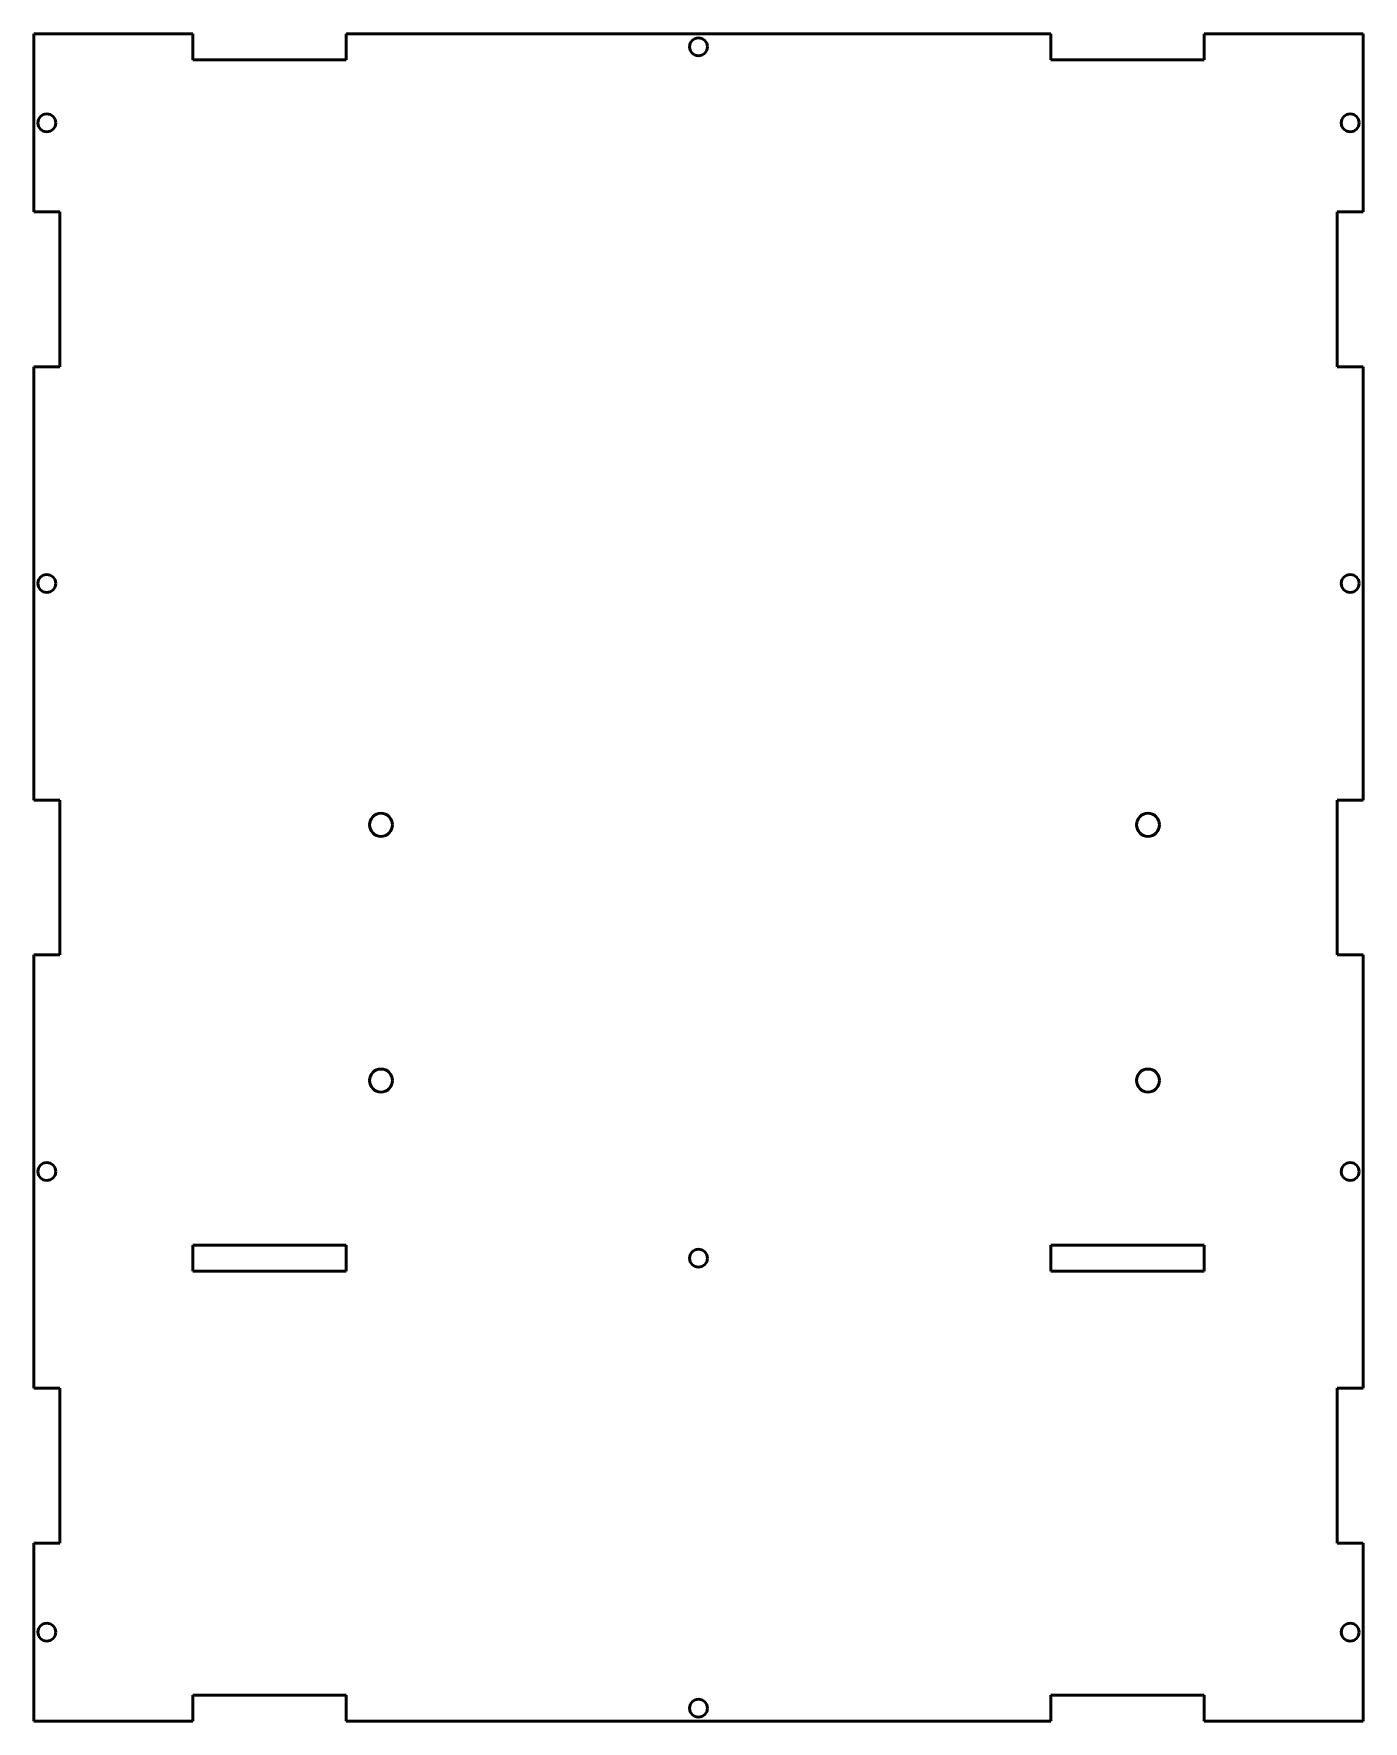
# Model space of a CAD drawing. Header units: millimetres. Extents: x -255 to 5, y -65 to 265.
import ezdxf

# ---------------------------------------------------------------- set-up
doc = ezdxf.new("R2010")
doc.units = ezdxf.units.MM
doc.layers.add('IV_INTERIOR_PROFILES', color=7, linetype='Continuous', lineweight=50)
doc.layers.add('IV_OUTER_PROFILE', color=7, linetype='Continuous', lineweight=50)

msp = doc.modelspace()

# ---------------------------------------------------------------- linework, layer by layer
at = {"layer": 'IV_INTERIOR_PROFILES'}
for p, q in [((-223.8, 27.95), (-223.8, 22.85)), ((-193.8, 27.95), (-223.8, 27.95)), ((-193.8, 22.85), (-193.8, 27.95)), ((-56, 27.95), (-56, 22.85)), ((-26, 27.95), (-56, 27.95)), ((-26, 22.85), (-26, 27.95)), ((-223.8, 22.85), (-193.8, 22.85)), ((-56, 22.85), (-26, 22.85))]:
    msp.add_line(p, q, dxfattribs=at)
for centre, radius in [((-124.9, 262.3), 1.75), ((-252.35, 247.42), 1.75), ((2.55, 247.42), 1.75), ((-252.35, 157.35), 1.75), ((2.55, 157.35), 1.75), ((-187, 110.15), 2.25), ((-37, 110.15), 2.25), ((-187, 60.15), 2.25), ((-37, 60.15), 2.25), ((-252.35, 42.35), 1.75), ((2.55, 42.35), 1.75), ((-124.9, 25.4), 1.75), ((-252.35, -47.73), 1.75), ((2.55, -47.73), 1.75), ((-124.9, -62.6), 1.75)]:
    msp.add_circle(centre, radius, dxfattribs=at)
at = {"layer": 'IV_OUTER_PROFILE'}
for p, q in [((-223.8, 264.85), (-254.9, 264.85)), ((-254.9, 264.85), (-254.9, 230)), ((-223.8, 264.85), (-223.8, 259.75)), ((-56, 264.85), (-193.8, 264.85)), ((-193.8, 259.75), (-193.8, 264.85)), ((-56, 264.85), (-56, 259.75)), ((5.1, 264.85), (-26, 264.85)), ((-26, 259.75), (-26, 264.85)), ((5.1, 230), (5.1, 264.85)), ((-223.8, 259.75), (-193.8, 259.75)), ((-56, 259.75), (-26, 259.75)), ((-249.8, 230), (-254.9, 230)), ((-249.8, 199.7), (-249.8, 230)), ((0, 230), (0, 199.7)), ((5.1, 230), (0, 230)), ((-254.9, 199.7), (-249.8, 199.7)), ((-254.9, 199.7), (-254.9, 115)), ((0, 199.7), (5.1, 199.7)), ((5.1, 115), (5.1, 199.7)), ((-249.8, 115), (-254.9, 115)), ((-249.8, 84.7), (-249.8, 115)), ((0, 115), (0, 84.7)), ((5.1, 115), (0, 115)), ((-254.9, 84.7), (-249.8, 84.7)), ((-254.9, 84.7), (-254.9, 0)), ((0, 84.7), (5.1, 84.7)), ((5.1, 0), (5.1, 84.7)), ((0, 0), (0, -30.3)), ((5.1, 0), (0, 0)), ((-249.8, 0), (-254.9, 0)), ((-249.8, -30.3), (-249.8, 0)), ((-254.9, -30.3), (-249.8, -30.3)), ((-254.9, -30.3), (-254.9, -65.15)), ((0, -30.3), (5.1, -30.3)), ((5.1, -65.15), (5.1, -30.3)), ((-193.8, -60.05), (-223.8, -60.05)), ((-223.8, -60.05), (-223.8, -65.15)), ((-193.8, -65.15), (-193.8, -60.05)), ((-26, -60.05), (-56, -60.05)), ((-56, -60.05), (-56, -65.15)), ((-26, -65.15), (-26, -60.05)), ((-254.9, -65.15), (-223.8, -65.15)), ((-193.8, -65.15), (-56, -65.15)), ((-26, -65.15), (5.1, -65.15))]:
    msp.add_line(p, q, dxfattribs=at)

doc.saveas('drawing.dxf')
